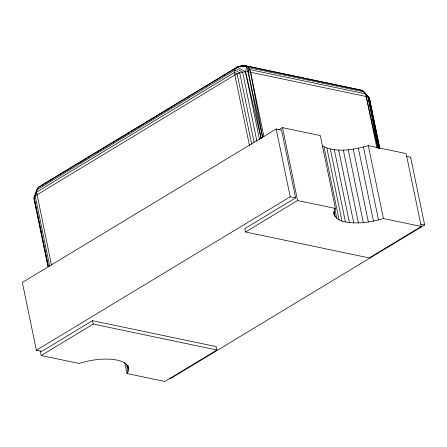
<?xml version="1.0" encoding="UTF-8"?>
<svg xmlns="http://www.w3.org/2000/svg" width="447" height="447" viewBox="0 0 447 447"><rect width="100%" height="100%" fill="white"/><g stroke="black" fill="none" stroke-linecap="round" stroke-linejoin="round"><path stroke-width="0.67" d="M261.188 138.509L248.202 71.76L248.476 67.575C245.543 64.184 240.693 65.865 237.078 66.994L39.085 186.695C35.872 189.634 35.408 194.518 33.849 198.412L48.03 266.881M379.872 148.326L369.624 98.832L369.166 97.753L367.982 96.882L364.076 91.819L362.433 90.445L246.828 66.201L245.492 71.816L259.461 139.263M322.259 145.851C336.407 153.31 353.644 149.661 368.322 145.649L406.15 153.584L421.242 226.461L369.205 257.925L245.537 231.987L244.839 228.596L295.601 197.904L281.565 130.105L276.185 128.982L22.35 282.443L36.391 350.241L41.767 351.37L92.535 320.678L216.203 346.609L216.907 350.001L164.87 381.464L127.043 373.53L128.552 369.641L127.909 365.087M33.849 198.412L37.749 187.963L235.742 68.262L237.078 66.994L246.828 66.201L262.674 137.899M278.911 129.803L282.482 127.646L320.309 135.575L335.401 208.458C330.344 215.365 339.105 221.444 345.447 221.935C358.12 224.238 371.211 222.248 383.42 218.527L421.242 226.461M48.466 266.339L34.145 197.188L35.179 195.909L234.865 74.956C238.91 72.693 243.587 71.682 248.202 71.76L249.744 69.57L365.344 93.814L367.982 96.882L378.944 148.354M41.415 185.728L43.203 184.645M44.991 183.566L46.186 182.845M47.974 181.761L49.164 181.041M50.36 180.32L52.148 179.241M60.496 174.19L61.692 173.47M62.882 172.749L64.67 171.665M66.463 170.586L67.653 169.866M69.441 168.782L70.637 168.061M78.985 163.015L80.181 162.295M81.969 161.211L83.159 160.49M84.354 159.769L86.142 158.685M87.93 157.607L89.121 156.886M96.876 152.198L98.664 151.114M100.452 150.036L101.648 149.315M103.436 148.231L104.626 147.51M105.822 146.789L107.61 145.705M112.979 142.464L114.169 141.744M115.957 140.66L117.153 139.939M118.343 139.218L120.137 138.134M121.925 137.056L123.115 136.335M124.903 135.251L126.099 134.53M127.289 133.809L129.077 132.725M130.87 131.647L132.658 130.563M134.446 129.485L135.642 128.764M137.43 127.68L138.62 126.959M139.816 126.238L141.604 125.154M143.392 124.076L144.588 123.355M146.376 122.271L147.566 121.55M148.762 120.83L151.147 119.388M152.338 118.667L154.126 117.583M155.914 116.505L157.109 115.784M158.897 114.7L160.093 113.979M161.283 113.259L163.071 112.175M164.859 111.096L166.055 110.375M167.843 109.291L169.631 108.213M171.419 107.129L172.615 106.408M173.805 105.688L175.598 104.604M186.924 97.753L188.12 97.033M205.413 86.578L206.609 85.858M223.304 75.761L225.092 74.677M36.391 350.241L290.226 196.775L295.601 197.904M40.213 350.755L41.202 355.527L93.239 324.064L216.907 350.001M245.537 231.987L297.573 200.524L335.401 208.458M406.58 156.327L410.609 157.171L424.65 224.97L170.815 378.43L169.469 378.151M240.827 66.48L242.866 65.631L244.23 65.916M39.085 186.695L40.241 186.293M246.828 66.201L238.81 66.385L244.917 65.536L362.433 90.445L369.166 97.753L379.604 148.164M248.202 71.76L367.982 96.882L378.296 148.488M420.616 224.12L424.65 224.97M41.202 355.527L79.024 363.456C90.126 360.019 101.905 358.215 113.516 359.477C119.042 360.377 126.535 361.673 128.473 367.808M237.078 66.994L245.492 71.816L261.093 138.536M362.433 90.445L367.982 96.882M377.721 147.834L366.149 96.289L365.344 93.814L364.076 91.819L248.476 67.575L249.744 69.57L250.549 72.045L263.948 136.765M35.045 202.893L34.458 200.172L36.431 209.71M37.246 213.102L37.833 215.823M366.149 96.289L376.877 148.069M368.322 145.649L383.42 218.527M363.422 147.069L378.514 219.952M358.377 148.242L373.468 221.12M353.275 149.13L368.367 222.014M348.224 149.728L363.316 222.612M343.313 150.024L358.41 222.908M338.642 150.008L353.733 222.891M334.295 149.684L349.386 222.567M330.355 149.052L345.447 221.935M326.897 148.13L341.989 221.014M323.991 146.934L339.083 219.818M334.803 208.833L336.775 218.371M333.993 211.252L335.121 216.7M333.719 212.789L334.144 214.834M282.482 127.646L297.573 200.524M276.185 128.982L290.226 196.775M256.936 141.347L242.615 72.196L235.742 68.262L234.893 70.095L234.597 72.38L234.865 74.956L249.471 145.465M254.075 142.034L239.754 72.883L234.893 70.095L36.9 189.802L36.604 192.081L35.179 195.909L49.779 266.418M251.711 144.331L237.111 73.822L234.597 72.38L36.604 192.081L51.478 265.166M127.702 365.551L128.552 369.641M126.518 364.065L128.071 371.558M124.786 362.629L127.043 373.53M92.535 320.678L93.239 324.064M37.135 213.118L39.107 222.656M39.817 226.059L41.789 235.597M42.074 236.96L42.638 239.687M42.918 241.05L44.471 248.543M44.75 249.907L45.315 252.633M45.6 253.997L47.153 261.489M47.432 262.853L47.997 265.574M369.166 97.753L379.185 148.22M250.549 72.045L262.657 137.195"/></g></svg>
